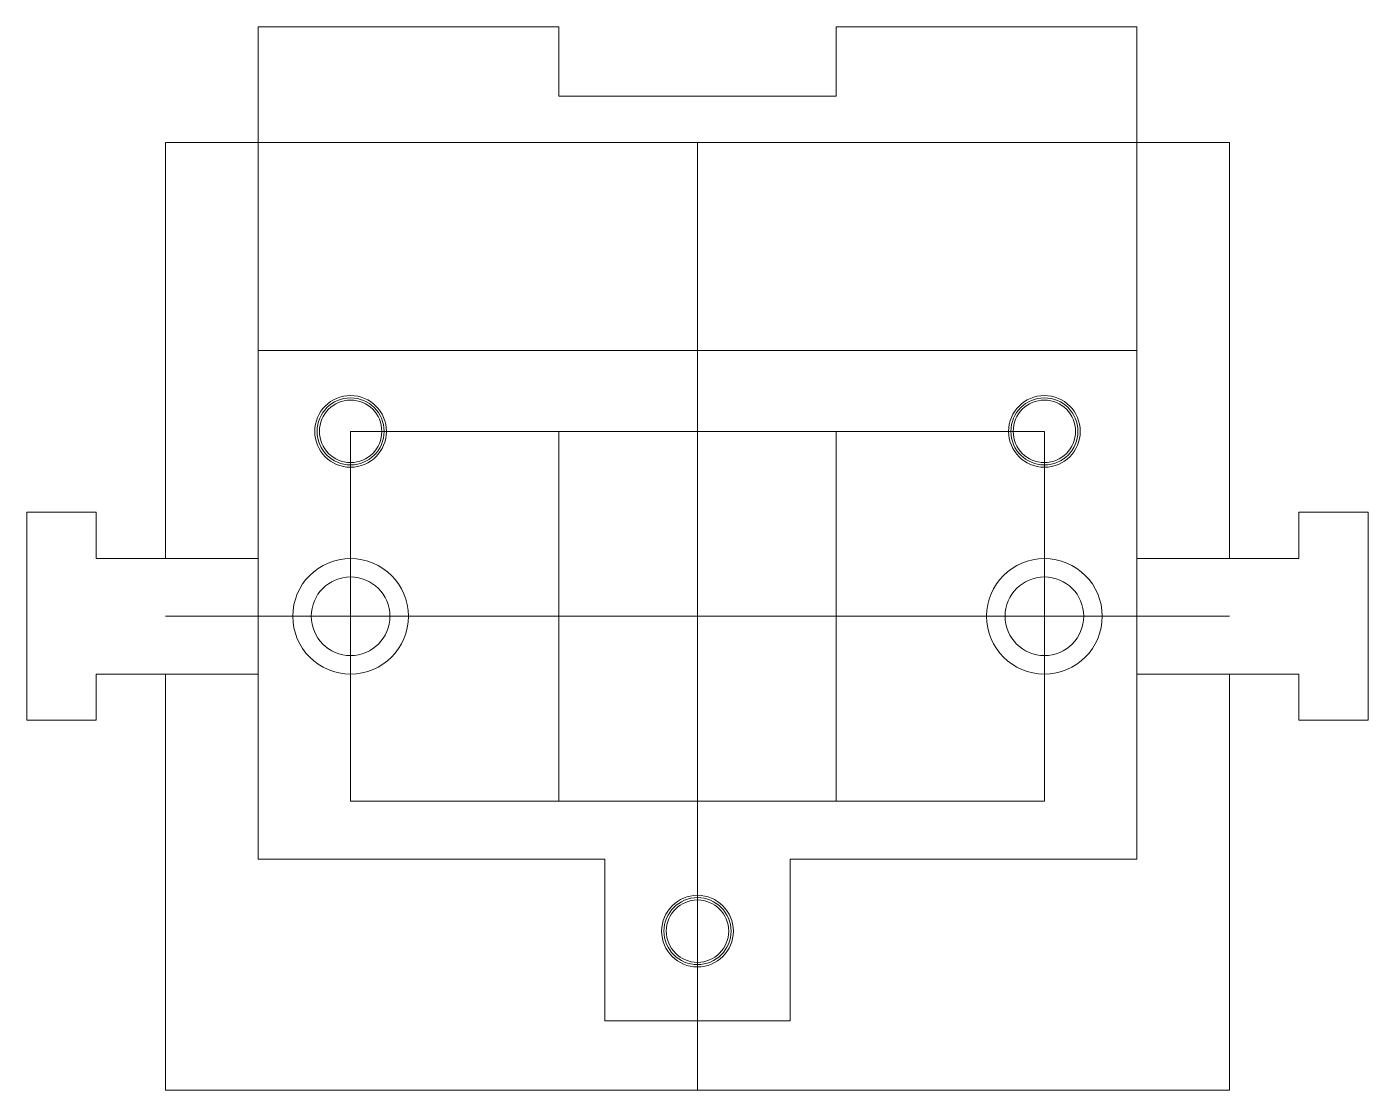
# Model space of a CAD drawing. Header units: millimetres. Extents: x -6 to 52, y 0 to 46.
import ezdxf

# ---------------------------------------------------------------- set-up
doc = ezdxf.new("R2010")
doc.units = ezdxf.units.MM
for name, color, linetype, lineweight, true_color in [('intermediate', 7, 'CONTINUOUS', 0, 0x000000), ('mount', 7, 'CONTINUOUS', 0, 0x000000), ('pad', 7, 'CONTINUOUS', 0, 0x000000), ('skeleton', 5, 'CONTINUOUS', 0, 0x0000ff)]:
    doc.layers.add(name, color=color, linetype=linetype, lineweight=lineweight, true_color=true_color)

msp = doc.modelspace()

# ---------------------------------------------------------------- linework, layer by layer
at = {"layer": 'intermediate'}
for p, q in [((4, 32), (4, 46)), ((4, 46), (17, 46)), ((17, 46), (17, 43)), ((29, 43), (29, 46)), ((29, 46), (42, 46)), ((42, 46), (42, 32)), ((17, 43), (29, 43)), ((4, 32), (4, 10)), ((42, 10), (42, 32)), ((17, 28.5), (29, 28.5)), ((17, 12.5), (17, 28.5)), ((29, 28.5), (29, 12.5)), ((29, 12.5), (17, 12.5)), ((4, 10), (19, 10)), ((19, 10), (19, 3)), ((27, 3), (27, 10)), ((27, 10), (42, 10)), ((19, 3), (23, 3)), ((23, 3), (27, 3))]:
    msp.add_line(p, q, dxfattribs=at)
for centre, radius in [((8, 28.5), 1.55), ((38, 28.5), 1.55), ((8, 20.5), 2.5), ((38, 20.5), 2.5), ((23, 6.88), 1.55)]:
    msp.add_circle(centre, radius, dxfattribs=at)
at = {"layer": 'mount'}
for p, q in [((42, 32), (4, 32)), ((4, 32), (4, 23)), ((42, 23), (42, 32)), ((17, 28.5), (29, 28.5)), ((17, 12.5), (17, 28.5)), ((29, 28.5), (29, 12.5)), ((-3, 25), (-6, 25)), ((-6, 25), (-6, 16)), ((-3, 23), (-3, 25)), ((49, 23), (49, 25)), ((49, 25), (52, 25)), ((52, 25), (52, 16)), ((4, 23), (-3, 23)), ((42, 23), (49, 23)), ((-3, 16), (-3, 18)), ((-3, 18), (4, 18)), ((4, 18), (4, 10)), ((49, 18), (42, 18)), ((42, 10), (42, 18)), ((49, 16), (49, 18)), ((-6, 16), (-3, 16)), ((52, 16), (49, 16)), ((29, 12.5), (17, 12.5)), ((4, 10), (19, 10)), ((19, 10), (19, 3)), ((27, 3), (27, 10)), ((27, 10), (42, 10)), ((19, 3), (23, 3)), ((23, 3), (27, 3))]:
    msp.add_line(p, q, dxfattribs=at)
for centre, radius in [((8, 28.5), 1.55), ((38, 28.5), 1.55), ((8, 20.5), 1.7), ((38, 20.5), 1.7), ((23, 6.88), 1.55)]:
    msp.add_circle(centre, radius, dxfattribs=at)
at = {"layer": 'pad'}
for p, q in [((46, 41), (0, 41)), ((0, 41), (0, 23)), ((46, 23), (46, 41)), ((-3, 25), (-6, 25)), ((-6, 25), (-6, 16)), ((-3, 23), (-3, 25)), ((49, 23), (49, 25)), ((49, 25), (52, 25)), ((52, 25), (52, 16)), ((0, 23), (-3, 23)), ((46, 23), (49, 23)), ((-3, 16), (-3, 18)), ((-3, 18), (0, 18)), ((0, 18), (0, 0)), ((49, 18), (46, 18)), ((46, 0), (46, 18)), ((49, 16), (49, 18)), ((-6, 16), (-3, 16)), ((52, 16), (49, 16)), ((0, 0), (46, 0))]:
    msp.add_line(p, q, dxfattribs=at)
for centre in [(8, 28.5), (38, 28.5), (23, 6.88)]:
    msp.add_circle(centre, 1.35, dxfattribs=at)
at = {"layer": 'skeleton'}
for p, q in [((23, 41), (23, 0)), ((8, 28.5), (8, 12.5)), ((8, 28.5), (38, 28.5)), ((17, 28.5), (17, 12.5)), ((29, 28.5), (29, 12.5)), ((38, 28.5), (38, 12.5)), ((0, 20.5), (46, 20.5)), ((8, 12.5), (38, 12.5))]:
    msp.add_line(p, q, dxfattribs=at)
for centre, radius in [((8, 28.5), 1.45), ((38, 28.5), 1.45), ((8, 20.5), 1.7), ((38, 20.5), 1.7), ((23, 6.88), 1.45)]:
    msp.add_circle(centre, radius, dxfattribs=at)

doc.saveas('drawing.dxf')
